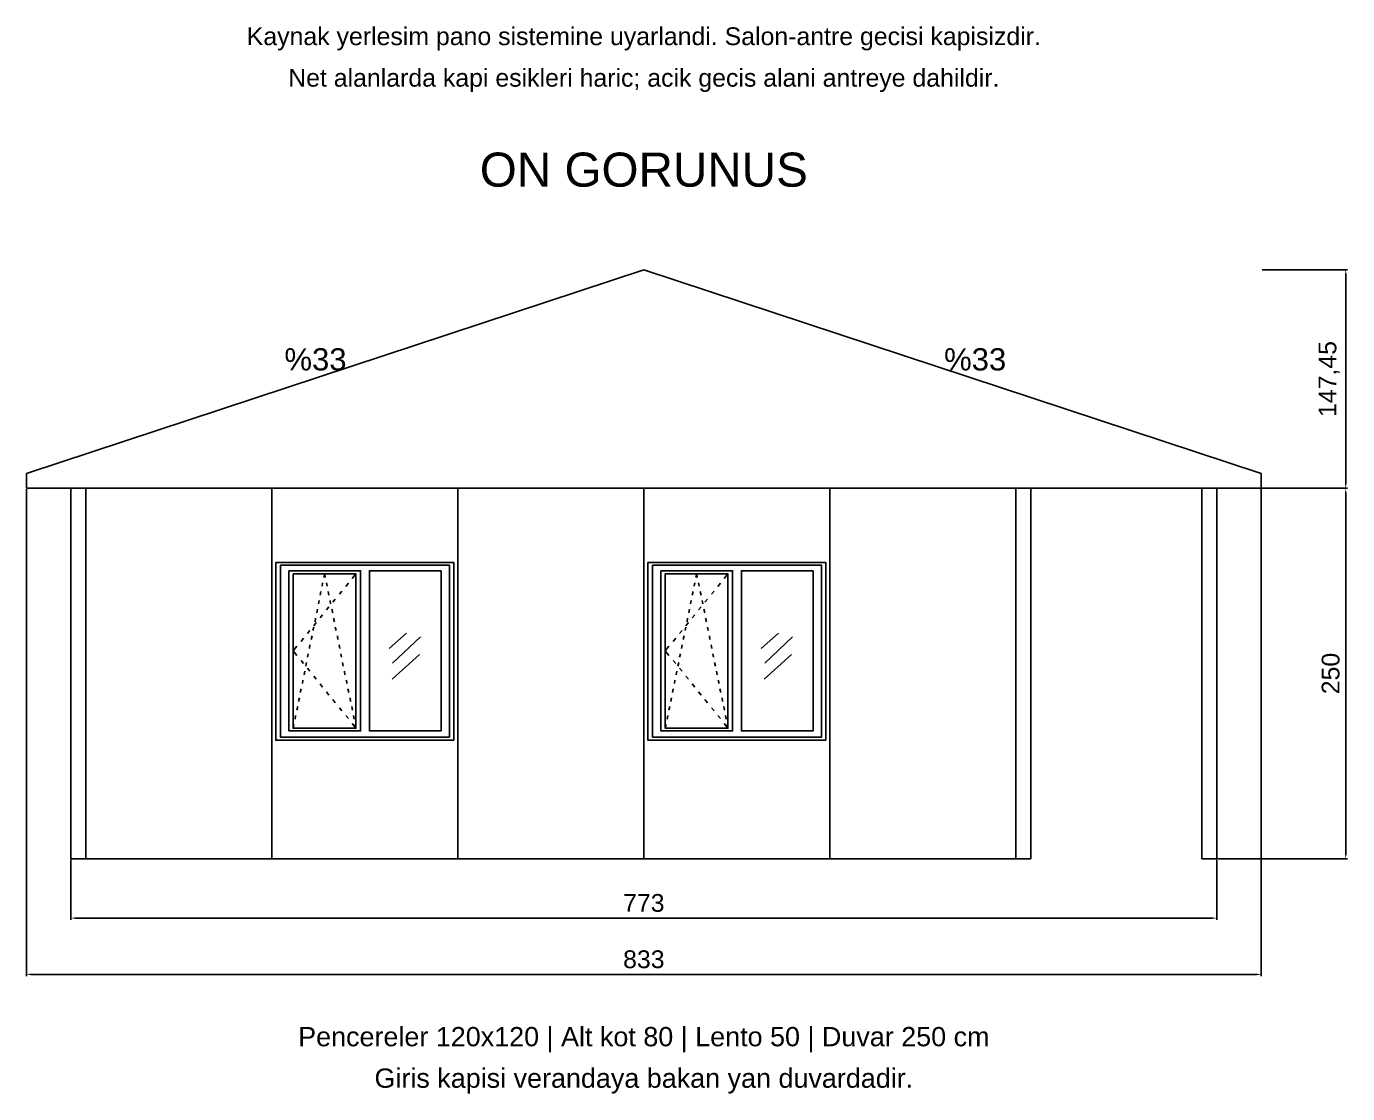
# Model space of a CAD drawing. Header units: centimetres. Extents: x -114 to 2948, y -828 to 1257.
# Drawn here: x -30 to 861, y -828 to -108 of the extents above; entities that cross this region are included whole.
import ezdxf
from ezdxf.enums import TextEntityAlignment as Align

# ---------------------------------------------------------------- set-up
doc = ezdxf.new("R2010")
doc.units = ezdxf.units.CM
for name, color, linetype in [('YENI_CATI', 1, 'Continuous'), ('YENI_DERZ', 8, 'Continuous'), ('YENI_OLCU', 4, 'Continuous'), ('YENI_ON_GORUNUS', 7, 'Continuous'), ('YENI_YAZI', 7, 'Continuous')]:
    doc.layers.add(name, color=color, linetype=linetype)
doc.styles.get("Standard").update_dxf_attribs({"font": 'Arial.ttf'})
doc.dimstyles.new('ISO-25', dxfattribs={"dimtxt": 12, "dimasz": 3, "dimexe": 1.25, "dimexo": 0.625, "dimgap": 4, "dimtad": 1, "dimtxsty": 'Standard', "dimcen": 2.5, "dimadec": 0, "dimazin": 0, "dimtfac": 1, "dimtmove": 0, "dimatfit": 3, "dimfxl": 1, "dimarcsym": 0})

# ---------------------------------------------------------------- blocks, each defined once
blk = doc.blocks.new('kaynak-on-pencere')
at = {"color": 1, "linetype": 'Continuous', "lineweight": 25, "ltscale": 0.5}
for p, q in [((34.71, 108.53), (33.07, 105.42)), ((20.28, 102.68), (20.1, 100.49)), ((22.29, 100.49), (21.92, 102.68)), ((31.43, 102.5), (30.33, 100.3)), ((19.55, 97.02), (19.18, 94.64)), ((23.02, 94.64), (22.66, 97.02)), ((25.76, 92.08), (24.67, 90.07)), ((28.68, 97.2), (27.59, 95.19)), ((18.82, 91.17), (18.45, 88.98)), ((23.02, 86.97), (21.92, 84.96)), ((23.75, 88.98), (23.57, 91.17)), ((18.09, 85.51), (17.72, 83.13)), ((20.28, 81.85), (19.18, 79.84)), ((24.67, 83.13), (24.3, 85.51)), ((17.54, 76.74), (16.44, 74.73)), ((17.17, 79.66), (16.99, 77.28)), ((25.4, 77.28), (25.03, 79.66)), ((14.8, 71.62), (13.7, 69.61)), ((16.44, 73.81), (16.08, 71.62)), ((26.13, 71.62), (25.76, 73.81)), ((12.06, 66.5), (10.96, 64.49)), ((15.71, 68.15), (15.35, 65.77)), ((26.86, 65.77), (26.67, 68.15)), ((14.8, 62.3), (14.62, 59.93)), ((27.77, 59.93), (27.41, 62.3)), ((10.96, 52.07), (12.06, 50.06)), ((14.07, 56.46), (13.7, 54.26)), ((28.5, 54.26), (28.14, 56.46)), ((13.34, 50.79), (12.97, 48.42)), ((13.7, 46.96), (14.8, 44.95)), ((29.23, 48.42), (28.87, 50.79)), ((12.61, 44.95), (12.24, 42.57)), ((16.44, 41.84), (17.54, 39.83)), ((29.96, 42.57), (29.78, 44.95)), ((11.69, 39.1), (11.51, 36.91)), ((19.18, 36.72), (20.28, 34.71)), ((30.88, 36.91), (30.51, 39.1)), ((10.96, 33.43), (10.6, 31.06)), ((21.92, 31.61), (23.02, 29.42)), ((31.61, 31.06), (31.24, 33.43)), ((10.23, 27.59), (9.87, 25.21)), ((24.67, 26.49), (25.76, 24.3)), ((32.34, 25.21), (32.16, 27.59)), ((9.5, 21.92), (9.14, 19.55)), ((27.59, 21.19), (28.68, 19.18)), ((33.25, 19.55), (32.89, 21.92)), ((8.59, 16.08), (8.4, 13.7)), ((30.33, 16.08), (31.43, 14.07)), ((33.98, 13.7), (33.62, 16.08)), ((7.86, 10.23), (7.49, 7.86))]:
    blk.add_line(p, q, dxfattribs=at)
at = {"color": 7, "linetype": 'Continuous', "lineweight": 25, "ltscale": 0.5}
for p, q in [((56.64, 69.79), (49.15, 59.74)), ((62.67, 67.42), (50.61, 50.24)), ((62.3, 55.91), (50.43, 39.83))]:
    blk.add_line(p, q, dxfattribs=at)
at = {"color": 7, "linetype": 'Continuous', "lineweight": 25}
for points in [[(0, 116.02), (77.1, 116.02), (77.1, 0), (0, 0)], [(2.01, 114.19), (75.27, 114.19), (75.27, 2.01), (2.01, 2.01)], [(5.66, 110.54), (36.72, 110.54), (36.72, 6.03), (5.66, 6.03)], [(71.62, 110.54), (40.56, 110.54), (40.56, 6.03), (71.62, 6.03)], [(7.49, 108.53), (34.71, 108.53), (34.71, 7.86), (7.49, 7.86)]]:
    blk.add_lwpolyline(points, close=True, dxfattribs=at)
at = {"color": 1, "linetype": 'Continuous', "lineweight": 25}
for points in [[(21.38, 106.15), (21.19, 108.53), (20.83, 106.15)], [(9.14, 61.39), (7.49, 58.28), (9.14, 55.18)], [(33.07, 10.96), (34.71, 7.86), (34.35, 10.23)]]:
    blk.add_lwpolyline(points, dxfattribs=at)
blk = doc.blocks.new('*D188')
at = {"layer": 'Defpoints', "color": 0, "transparency": 16777216}
for p in [(0, -670), (773, -670), (773, -710)]:
    blk.add_point(p, dxfattribs=at)
at = {"layer": 'YENI_OLCU', "color": 0, "lineweight": -2, "transparency": 16777216}
for p, q in [((0, -670.62), (0, -711.25)), ((773, -670.62), (773, -711.25)), ((3, -710), (770, -710))]:
    blk.add_line(p, q, dxfattribs=at)
at = {"layer": 'YENI_OLCU', "color": 0, "transparency": 16777216}
for points in [[(3, -709.5), (3, -710.5), (0, -710)], [(770, -709.5), (770, -710.5), (773, -710)]]:
    blk.add_solid(points, dxfattribs=at)
at = {"layer": 'YENI_OLCU', "color": 0, "transparency": 16777216, "insert": (386.5, -699.87), "char_height": 12, "attachment_point": 5}
blk.add_mtext('773', dxfattribs=at)
blk = doc.blocks.new('*D189')
at = {"layer": 'Defpoints', "color": 0, "transparency": 16777216}
for p in [(-30, -420), (803, -420), (803, -748)]:
    blk.add_point(p, dxfattribs=at)
at = {"layer": 'YENI_OLCU', "color": 0, "lineweight": -2, "transparency": 16777216}
for p, q in [((-30, -420.62), (-30, -749.25)), ((803, -420.62), (803, -749.25)), ((-27, -748), (800, -748))]:
    blk.add_line(p, q, dxfattribs=at)
at = {"layer": 'YENI_OLCU', "color": 0, "transparency": 16777216}
for points in [[(-27, -747.5), (-27, -748.5), (-30, -748)], [(800, -747.5), (800, -748.5), (803, -748)]]:
    blk.add_solid(points, dxfattribs=at)
at = {"layer": 'YENI_OLCU', "color": 0, "transparency": 16777216, "insert": (386.5, -737.87), "char_height": 12, "attachment_point": 5}
blk.add_mtext('833', dxfattribs=at)
blk = doc.blocks.new('*D190')
at = {"layer": 'Defpoints', "color": 0, "transparency": 16777216}
for p in [(773, -420), (860, -420), (773, -670)]:
    blk.add_point(p, dxfattribs=at)
at = {"layer": 'YENI_OLCU', "color": 0, "lineweight": -2, "transparency": 16777216}
for p, q in [((773.62, -420), (861.25, -420)), ((860, -667), (860, -423)), ((773.62, -670), (861.25, -670))]:
    blk.add_line(p, q, dxfattribs=at)
at = {"layer": 'YENI_OLCU', "color": 0, "transparency": 16777216}
for points in [[(859.5, -423), (860.5, -423), (860, -420)], [(859.5, -667), (860.5, -667), (860, -670)]]:
    blk.add_solid(points, dxfattribs=at)
at = {"layer": 'YENI_OLCU', "color": 0, "transparency": 16777216, "insert": (849.87, -545), "char_height": 12, "attachment_point": 5, "rotation": 90}
blk.add_mtext('250', dxfattribs=at)
blk = doc.blocks.new('*D191')
at = {"layer": 'Defpoints', "color": 0, "transparency": 16777216}
for p in [(803, -272.56), (860, -272.56), (803, -420)]:
    blk.add_point(p, dxfattribs=at)
at = {"layer": 'YENI_OLCU', "color": 0, "lineweight": -2, "transparency": 16777216}
for p, q in [((803.62, -272.56), (861.25, -272.56)), ((860, -417), (860, -275.56)), ((803.62, -420), (861.25, -420))]:
    blk.add_line(p, q, dxfattribs=at)
at = {"layer": 'YENI_OLCU', "color": 0, "transparency": 16777216}
for points in [[(859.5, -275.56), (860.5, -275.56), (860, -272.56)], [(859.5, -417), (860.5, -417), (860, -420)]]:
    blk.add_solid(points, dxfattribs=at)
at = {"layer": 'YENI_OLCU', "color": 0, "transparency": 16777216, "insert": (848.79, -346.28), "char_height": 12, "attachment_point": 5, "rotation": 90}
blk.add_mtext('147,45', dxfattribs=at)

msp = doc.modelspace()

# ---------------------------------------------------------------- linework, layer by layer
at = {"layer": 'YENI_CATI'}
for p, q in [((-30, -410), (386.5, -272.555)), ((386.5, -272.555), (803, -410)), ((-30, -420), (-30, -410)), ((803, -410), (803, -420)), ((-30, -420), (803, -420))]:
    msp.add_line(p, q, dxfattribs=at)
at = {"layer": 'YENI_DERZ'}
for p, q in [((10, -670), (10, -420)), ((135.5, -670), (135.5, -420)), ((261, -670), (261, -420)), ((386.5, -670), (386.5, -420)), ((512, -670), (512, -420)), ((637.5, -670), (637.5, -420))]:
    msp.add_line(p, q, dxfattribs=at)
at = {"layer": 'YENI_ON_GORUNUS'}
for p, q in [((647.5, -420), (0, -420)), ((0, -420), (0, -670)), ((647.5, -670), (647.5, -420)), ((647.5, -420), (773, -420)), ((773, -420), (763, -420)), ((763, -420), (763, -670)), ((773, -670), (773, -420)), ((0, -670), (647.5, -670)), ((763, -670), (773, -670))]:
    msp.add_line(p, q, dxfattribs=at)

# ---------------------------------------------------------------- block references
at = {"layer": 'YENI_ON_GORUNUS', "xscale": 1.556392892947056, "yscale": 1.034327245392155}
for p in [(138.25, -590), (389.25, -590)]:
    msp.add_blockref('kaynak-on-pencere', p, dxfattribs=at)

# ---------------------------------------------------------------- texts
at = {"layer": 'YENI_YAZI'}
for s, height, p in [('Kaynak yerlesim pano sistemine uyarlandi. Salon-antre gecisi kapisizdir.', 12, (386.5, -115)), ('Net alanlarda kapi esikleri haric; acik gecis alani antreye dahildir.', 12, (386.5, -143)), ('ON GORUNUS', 23, (386.5, -205)), ('%33', 15, (165, -333)), ('%33', 15, (610, -333)), ('Pencereler 120x120 | Alt kot 80 | Lento 50 | Duvar 250 cm', 13, (386.5, -790)), ('Giris kapisi verandaya bakan yan duvardadir.', 13, (386.5, -818))]:
    msp.add_text(s, height=height, dxfattribs=at).set_placement(p, align=Align.MIDDLE_CENTER)

# ---------------------------------------------------------------- dimensions: what is measured, and where the dimension line sits
at = {"layer": 'YENI_OLCU'}
for base, p1, p2, picture, middle in [((860, -272.555), (803, -420), (803, -272.555), '*D191', (848.788540246, -346.2775)), ((860, -420), (773, -670), (773, -420), '*D190', (849.873, -545))]:
    dim = msp.add_linear_dim(base=base, p1=p1, p2=p2, angle=90, dimstyle='ISO-25', dxfattribs=at)
    dim.commit()
    dim.dimension.update_dxf_attribs({"geometry": picture, "text_midpoint": middle})
for base, p1, p2, picture, middle in [((803, -748), (-30, -420), (803, -420), '*D189', (386.5, -737.869)), ((773, -710), (0, -670), (773, -670), '*D188', (386.5, -699.869))]:
    dim = msp.add_linear_dim(base=base, p1=p1, p2=p2, dimstyle='ISO-25', dxfattribs=at)
    dim.commit()
    dim.dimension.update_dxf_attribs({"geometry": picture, "text_midpoint": middle})

doc.saveas('drawing.dxf')
